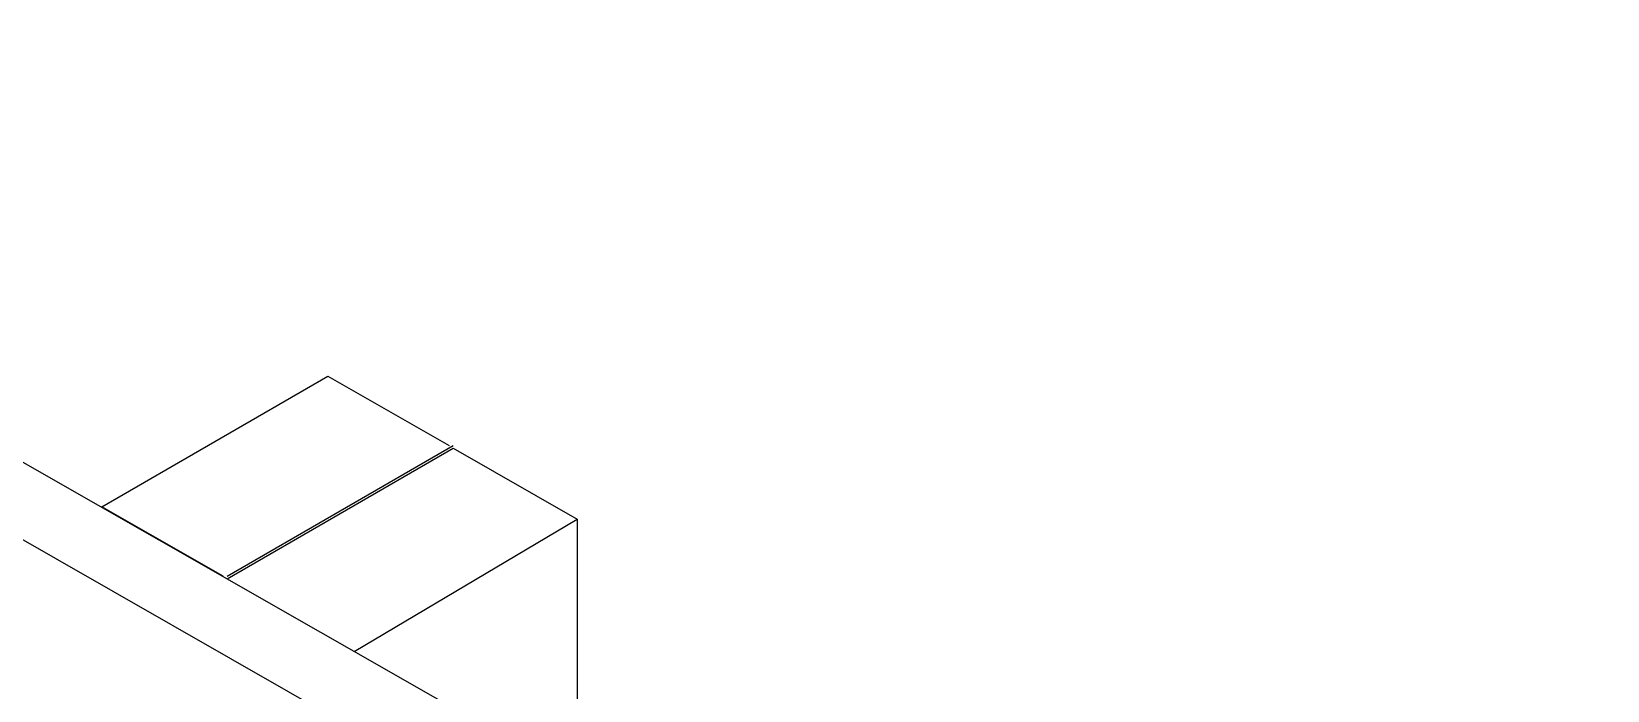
# Model space of a CAD drawing. Header units: inches. Extents: x -20.8 to 74.7, y -53.7 to 19.1.
# Drawn here: x 0.592 to 2.218, y -24.571 to -23.891 of the extents above; entities that cross this region are included whole.
import ezdxf

# ---------------------------------------------------------------- set-up
doc = ezdxf.new("R2010")
doc.units = ezdxf.units.IN
doc.header["$MEASUREMENT"] = 0
doc.layers.add('G-ANNO-TTLB', color=7, linetype='Continuous', lineweight=0)
doc.layers.add('TYVEK', color=7, linetype='Continuous', lineweight=0)

msp = doc.modelspace()

# ---------------------------------------------------------------- hatches: boundary and pattern name
at = {"layer": 'G-ANNO-TTLB', "true_color": 0xb9529f, "transparency": 33554687}
h = msp.add_hatch(color=233, dxfattribs=at)
edge = h.paths.add_edge_path()
edge.add_spline(control_points=[(19.8832, -53.7487), (19.8832, -53.7487), (-20.8169, -53.7487), (-20.8169, -53.7487), (-20.8169, -53.7487), (-20.8169, -19.6134), (-20.8169, -19.6134), (-20.8169, -19.6134), (19.8832, -19.6134), (19.8832, -19.6134), (19.8832, -19.6134), (19.8832, -53.7487), (19.8832, -53.7487)], knot_values=[0, 0, 0, 0, 1, 1, 1, 2, 2, 2, 3, 3, 3, 4, 4, 4, 4], degree=3, periodic=0)
edge = h.paths.add_edge_path()
edge.add_spline(control_points=[(-20.6918, -19.7385), (-20.6918, -19.7385), (-20.6918, -53.6237), (-20.6918, -53.6237), (-20.6918, -53.6237), (19.7581, -53.6237), (19.7581, -53.6237), (19.7581, -53.6237), (19.7581, -19.7385), (19.7581, -19.7385), (19.7581, -19.7385), (-20.6918, -19.7385), (-20.6918, -19.7385)], knot_values=[0, 0, 0, 0, 1, 1, 1, 2, 2, 2, 3, 3, 3, 4, 4, 4, 4], degree=3, periodic=0)
edge.add_line((-20.6918, -19.7385), (-20.6918, -19.7385))

# ---------------------------------------------------------------- linework, layer by layer
at = {"layer": 'G-ANNO-TTLB'}
for points in [[(19.8832, -53.7487), (19.8832, -53.7487), (-20.8169, -53.7487), (-20.8169, -53.7487), (-20.8169, -53.7487), (-20.8169, -19.6134), (-20.8169, -19.6134), (-20.8169, -19.6134), (19.8832, -19.6134), (19.8832, -19.6134), (19.8832, -19.6134), (19.8832, -53.7487), (19.8832, -53.7487)], [(-20.6918, -19.7385), (-20.6918, -19.7385), (-20.6918, -53.6237), (-20.6918, -53.6237), (-20.6918, -53.6237), (19.7581, -53.6237), (19.7581, -53.6237), (19.7581, -53.6237), (19.7581, -19.7385), (19.7581, -19.7385), (19.7581, -19.7385), (-20.6918, -19.7385), (-20.6918, -19.7385)]]:
    msp.add_open_spline(points, degree=3, knots=[0, 0, 0, 0, 1, 1, 1, 2, 2, 2, 3, 3, 3, 4, 4, 4, 4], dxfattribs=at)
at = {"layer": 'TYVEK', "color": 2, "lineweight": 25, "true_color": 0xf5eb12}
msp.add_line((1.9851, -25.1357), (-1.7493, -23.0033), dxfattribs=at)
at = {"layer": 'TYVEK', "color": 18, "lineweight": 25, "true_color": 0x000000}
msp.add_line((1.9158, -25.1764), (-1.8186, -23.044), dxfattribs=at)
at = {"layer": 'TYVEK', "color": 33, "lineweight": 25, "true_color": 0xcb9865}
for p, q in [((0.7943, -24.4529), (1.0274, -24.3181)), ((0.7943, -24.4557), (1.0274, -24.3208)), ((1.0274, -24.3208), (1.1553, -24.3942)), ((0.9254, -24.5306), (1.1553, -24.3942)), ((1.1553, -24.3942), (1.1553, -24.6618))]:
    msp.add_line(p, q, dxfattribs=at)
msp.add_lwpolyline([(0.7902, -24.4529), (0.6649, -24.3814), (0.8982, -24.2464), (1.0233, -24.3181)], dxfattribs=at)

doc.saveas('drawing.dxf')
